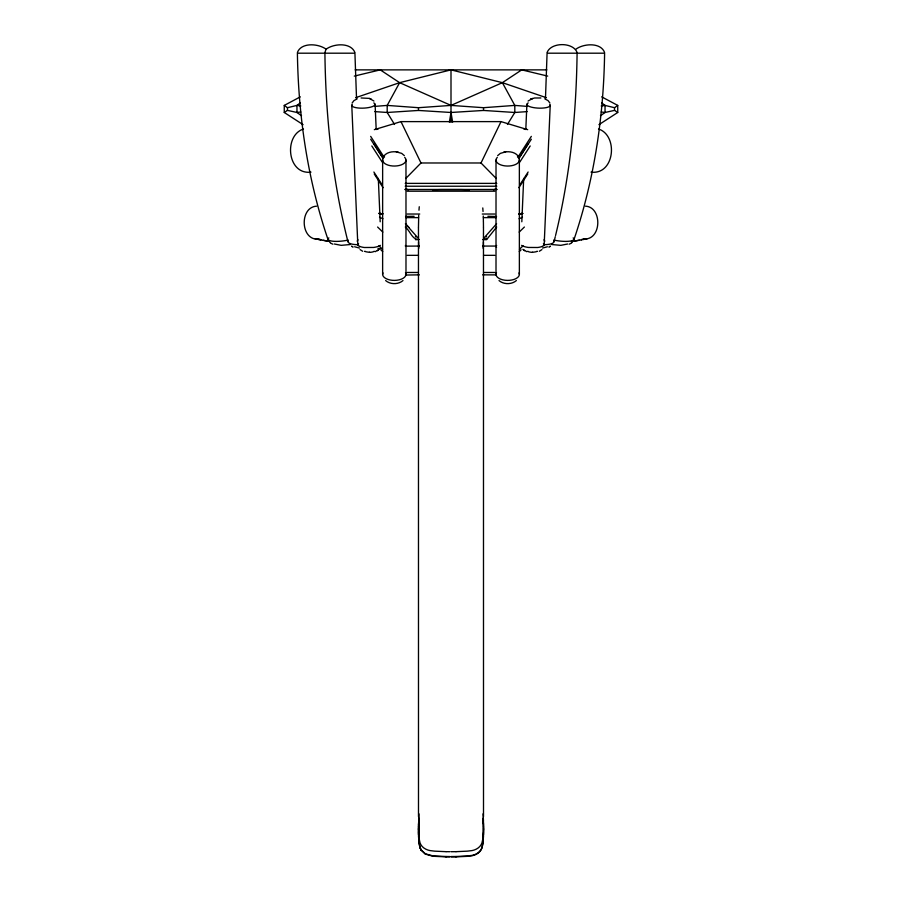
<?xml version="1.0" encoding="UTF-8"?>
<svg xmlns="http://www.w3.org/2000/svg" width="902" height="902" viewBox="0 0 902 902"><rect width="100%" height="100%" fill="white"/><g stroke="black" fill="none" stroke-linecap="round" stroke-linejoin="round"><path stroke-width="1.35" d="M382.628 274.377L382.64 160.105M418.483 829.434L418.494 831.926M483.517 829.863L483.506 831.497M496.01 274.377L496.021 160.105M418.483 829.761L418.483 828.994M418.46 227.89L418.46 233.787M483.472 233.787L483.472 227.89M418.46 227.732L418.708 215.319M418.483 829.321L418.494 828.566M483.472 233.945L483.416 239.909M483.449 830.528L483.438 820.222M418.494 828.893L418.494 828.137M483.506 831.926L483.517 829.434M445.983 851.668L435.001 851.172A57.931 57.029 0 0 1 432.092 850.834C426.274 850.507 420.264 847.001 419.565 840.743A31.953 31.457 0 0 1 419.092 837.969L418.968 813.841M483.506 832.445L483.506 831.689M418.505 828.453L418.562 824.597L418.517 826.683M483.495 832.862L483.506 832.118M483.495 828.036L483.404 823.605M483.495 833.29L483.495 832.535M483.483 833.707L483.495 832.952M483.404 240.09L483.258 245.57M483.472 834.136L483.483 833.38M483.461 834.553L483.472 833.798M483.461 834.97L483.461 834.215M577.088 53.195C576.322 114.486 570.098 175.856 555.564 235.49M483.461 834.643L483.427 836.075M483.438 830.629L482.92 837.981A31.942 31.446 0 0 1 482.446 840.743C481.724 846.989 475.737 850.53 469.908 850.834A57.92 57.029 0 0 1 466.999 851.172L456.017 851.668M418.573 824L418.562 824.721L418.596 823.594M483.427 835.737L483.337 838.059M418.596 823.921L418.607 823.199M483.235 246.246L483.145 248.264M483.404 836.131L483.359 837.665M521.818 221.791L523.69 178.449M418.607 823.526L418.686 821.609M525.81 129.538L526.892 104.384M544.177 244.724L550.22 105.32M418.629 823.12L418.742 820.752M545.473 98.656L547.074 53.195L604.599 53.195C603.686 116.335 594.362 179.543 574.022 239.436M483.314 838.465L483.337 837.732M483.314 838.127L483.269 839.266M418.708 821.53L418.765 820.38M483.292 838.578L483.201 840.066M418.979 210.211L419.261 206.738M418.765 820.696L418.799 819.997M483.235 839.356L483.179 840.45M418.799 820.324L418.821 819.625M418.821 819.941L418.855 819.253M483.179 840.112L483.066 841.577M418.855 819.568L418.968 818.125M483.145 840.484L482.92 842.615A31.942 31.908 0 0 1 482.446 845.422C481.758 851.702 475.794 855.355 469.908 855.66A57.92 57.863 0 0 1 466.999 856.009L456.017 856.505M418.889 819.196L418.934 818.497M483.032 841.611L482.92 842.953A31.942 31.942 0 0 1 482.446 845.772C481.747 852.04 475.794 855.716 469.908 856.021A57.92 57.92 0 0 1 466.999 856.359L456.017 856.866M449.365 122.142L451 112.479L483.528 110.45L514.805 112.479L527.163 111.611M297.401 52.485C301.291 42.157 318.462 43.533 326.062 49.17L324.923 52.463M547.108 52.474C551.111 42.044 573.176 41.977 577.077 52.463M554.11 241.499L555.271 236.685M405.742 178.517L420.986 162.98L481.014 162.98L501.016 121.612L527.693 129.662M352.107 103.031L353.945 100.607L357.181 98.87M546.285 97.675L502.38 82.668L451 69.871L399.62 82.668L387.195 105.41L387.195 112.479L394.546 124.453M357.158 241.184L357.97 239.763M507.454 124.453L514.805 112.479L514.805 105.41L502.38 82.668L521.739 69.871L547.706 76.106M518.447 156.35L531.334 136.371M519.112 157.692L528.222 143.576M519.214 158.03L531.334 139.224M519.778 162.112L530.196 145.955M519.778 184.955L528.11 172.023M518.887 187.695L527.76 173.962M496.63 245.445L496.213 246.066L482.649 246.066M567.651 243.991L560.818 245.344L551.55 244.521M484.273 237.666L496.607 223.764M486.088 237.079L486.618 236.437M379.122 249.347L375.164 251.726M496.686 227.033L486.595 239.661L483.258 239.661M497.656 155.618L500.306 153.396L505.65 151.863L503.914 152.156C508.807 151.153 514.783 151.818 518.075 155.978M383.925 155.978C387.217 151.818 393.193 151.153 398.086 152.156L396.35 151.863L401.694 153.396L404.344 155.618M519.18 232.096L524.389 227.033M541.91 249.595L539.317 251.275M528.087 101.024L532.53 98.487L530.793 99.073M519.293 251.557L521.097 249.854M547.39 246.776L542.542 248.05M402.991 280.567C398.278 284.649 390.352 284.649 385.628 280.567M516.372 280.567C511.648 284.649 503.722 284.649 499.009 280.567M326.141 49.182C333.785 43.488 350.81 42.214 354.892 52.474M575.938 49.17C583.538 43.533 600.709 42.157 604.599 52.485M571.451 242.92L572.263 242.266M519.056 218.746L522.483 217.269M300.287 102.884L296.961 105.41L287.467 107.699L284.265 105.41L300.321 96.852M377.442 250.733L378.423 249.989M600.461 115.76L605.039 112.479L614.533 110.371L617.735 112.479L598.917 124.679M601.194 105.985L605.039 105.41L614.533 107.699L617.735 105.41L601.679 96.852M405.426 246.359A9.279 4.679 -70.5 0 1 405.731 246.145L419.351 246.066M405.539 216.469L414.131 216.3M303.083 124.679L284.265 112.479L287.467 110.371L296.961 112.479L300.806 111.972M405.314 227.033C410.714 231.453 411.955 239.853 418.979 239.413M405.494 275.042L419.351 274.851M548.822 247.024L550.423 246.223M549.589 246.708L550.175 246.37M570.876 243.36L569.162 244.194M493.518 190.006L496.021 188.744M502.38 82.668L451 105.41L418.472 107.699L387.195 105.41L374.837 106.391M542.271 246.426L542.733 246.223A11.602 3.247 1.3 0 0 543.432 243.551M303.478 129.009C283.476 135.435 287.197 175.146 310.987 172.124M530.996 99.006L534.593 97.991L540.907 97.968M355.715 97.675L399.62 82.668L451 105.41L483.528 107.699L514.805 105.41L527.163 106.391M374.307 129.662L400.984 121.612L501.016 121.612M350.45 244.521L341.182 245.344L334.349 243.991M354.294 76.106L380.261 69.871L399.62 82.668M316.591 206.175C299.768 207.032 300.208 238.985 317.233 239.21M586.086 238.962L581.35 239.853M586.266 238.929C601.938 237.181 601.611 206.851 585.409 206.163M583.459 239.458L587.044 238.782L582.027 239.255M581.564 239.808L574.901 241.014M579.434 240.203L571.361 241.635M379.517 217.269L382.944 218.746M522.844 213.447L519.112 213.842L522.698 213.458M518.966 213.875L522.472 213.515L518.842 213.887M361.093 97.968L369.324 98.386L373.913 101.024M591.013 172.124C614.803 175.146 618.513 135.435 598.522 129.009M452.635 122.142L451 112.479L418.472 110.45L387.195 112.479L374.837 111.611M455.984 856.505L451 856.539M455.984 856.866L451 856.9M455.984 851.668L451 851.702M355.14 69.871L546.86 69.871M375.886 129.009L378.152 129.009M523.848 129.009L526.114 129.009M405.212 183.377L496.788 183.377M405.212 186.229L496.788 186.229M404.784 189.476L497.216 189.476M407.23 191.201L494.77 191.201M407.23 214.033L419.734 214.033M482.266 214.033L494.77 214.033M487.869 216.3L496.551 216.525M405.821 217.63L418.562 217.63M483.438 217.63L496.179 217.63M415.405 239.661L418.742 239.661M407.23 255.334L418.483 255.334M483.517 255.334L494.77 255.334M407.23 272.472L418.483 272.472M483.517 272.472L494.77 272.472M482.649 274.851L496.258 274.885M449.816 851.702L446.163 851.668M449.816 856.539L446.016 856.505M449.816 856.9L446.016 856.866M445.983 856.505L435.001 856.009A57.931 57.863 0 0 1 432.092 855.66L425.462 853.844L421.414 850.293M445.983 856.866L435.001 856.359A57.931 57.931 0 0 1 432.092 856.021L425.101 854.025L421.324 850.158M319.973 239.255L315.159 238.816M382.831 213.853L378.953 213.458L382.786 213.853L379.956 213.526M359.458 248.05L354.61 246.776M378.66 213.379L382.628 213.808M377.983 248.433L380.497 248.715M601.194 111.972L605.039 112.479L605.039 105.41L601.713 102.884M300.806 105.985L296.961 105.41L296.961 112.479L301.539 115.76M329.534 241.443L323.119 240.304M328.903 241.33L318.417 239.436M320.909 239.898L315.768 238.94M369.47 98.487L371.207 99.073M526.836 251.726L522.878 249.347M351.825 246.37L353.178 247.024M332.838 244.194L331.124 243.36M362.683 251.275L360.09 249.595M359.729 246.426L359.267 246.223A11.602 3.247 -1.3 0 1 358.568 243.551M544.819 98.87L548.055 100.607L549.893 103.031M405.979 188.744L408.482 190.006M351.577 246.223L352.411 246.708M523.577 249.989L524.558 250.733M329.737 242.266L330.549 242.92M377.611 227.033L382.82 232.096M380.903 249.854L382.707 251.557M481.014 162.98L496.258 178.517M409.068 227.53L405.393 223.764L417.727 237.666M415.382 236.437L415.912 237.079M405.37 245.445L405.787 246.066M374.24 173.962L383.113 187.695M370.666 136.371L383.553 156.35M373.778 143.576L382.888 157.692M370.666 139.224L382.786 158.03M371.804 145.955L382.222 162.112M373.89 172.023L382.222 184.955M421.324 850.507L420.569 848.635M544.03 239.763L544.842 241.184M421.234 850.361L420.501 848.478M400.984 121.612L420.986 162.98M420.433 848.669L420.309 848.004M420.377 848.511L420.253 847.846M420.253 848.196L419.588 845.524A31.953 31.92 0 0 1 419.092 842.615L418.968 841.6M327.978 239.436C307.638 179.543 298.314 116.335 297.401 53.195L354.926 53.195L356.527 98.656M420.039 847.542L419.937 846.877M419.757 846.561L419.565 845.76A31.953 31.953 0 0 1 419.092 842.953L418.799 839.728M347.89 241.499C332.41 179.983 325.656 116.55 324.912 53.195M483.032 813.841L483.438 820.155M483.032 818.441L483.145 819.568M483.032 818.125L483.111 819.196M418.934 841.566L418.686 838.127M483.145 819.253L483.235 820.696M482.784 207.934L483.044 211.496M483.168 819.625L483.201 820.324M483.235 820.38L483.292 821.53M418.765 839.694L418.72 838.634M483.258 820.809L483.393 823.526M483.314 821.609L483.337 822.331M418.663 837.721L418.686 838.465M418.663 838.059L418.573 835.737M483.359 822.41L483.371 823.131M418.799 248.264L418.46 233.945M418.641 837.665L418.596 836.131M375.108 104.384L376.19 129.538M378.31 178.449L380.182 221.791M351.78 105.32L357.823 244.724M483.393 823.199L483.404 823.921M483.258 216.006L483.404 221.588M483.427 824L483.483 826.683M418.573 836.064L418.539 834.632M418.539 834.215L418.539 834.97M418.528 833.798L418.539 834.553M418.517 833.369L418.528 834.124M483.416 221.937L483.472 227.732M418.505 832.952L418.517 833.707M483.495 826.784L483.506 828.374M418.505 832.535L418.505 833.279M418.505 828.036L418.494 826.683M418.494 832.106L418.505 832.862M418.494 831.689L418.494 832.445M483.506 828.137L483.506 828.893M483.506 828.566L483.506 829.333M418.494 831.497L418.483 829.863M483.506 829.006L483.517 829.761M617.735 105.41L617.735 112.479M614.533 107.699L614.533 110.371M519.36 160.105L519.372 274.377M483.528 107.699L483.528 110.45M483.472 241.837L483.506 816.648M451 69.871L451 122.244M418.472 107.699L418.472 110.45M418.46 241.826L418.494 816.648M405.979 160.105L405.99 274.377M287.467 107.699L287.467 110.371M284.265 105.41L284.265 112.479M348.273 240.079A15.154 3.676 -7.6 0 1 332.703 241.206A15.154 3.676 -7.6 0 1 328.835 237.891M554.132 241.353A15.142 4.611 6.6 0 1 543.613 244.679M573.165 237.891A15.154 3.676 7.6 0 1 569.297 241.206A15.154 3.676 7.6 0 1 553.727 240.079M358.387 244.679A15.142 4.611 -6.6 0 1 347.868 241.353M519.022 272.878A11.67 6.066 0 0 1 507.398 280.398A11.67 6.066 0 0 1 496.506 272.596M405.494 272.596A11.67 6.066 0 0 1 394.591 280.398A11.67 6.066 0 0 1 382.978 272.878M469.401 189.939A30.848 7.396 0 0 0 465.996 189.747L465.184 189.713A58.607 14.06 0 0 0 460.99 189.6L440.943 189.6A58.607 14.06 0 0 0 436.76 189.713L435.948 189.747A30.848 7.396 0 0 0 432.543 189.939M374.206 251.207A4.905 1.488 0.1 0 1 369.493 252.323M365.051 251.478A4.905 1.488 0.1 0 1 364.735 251.23M369.493 252.177A4.984 1.421 0.6 0 1 365.209 251.444M537.265 251.23A4.905 1.488 -0.1 0 1 536.949 251.478M532.507 252.323A4.905 1.488 -0.1 0 1 527.794 251.207M536.791 251.444A4.984 1.421 -0.6 0 1 532.507 252.177M519.484 249.279A318.925 86.333 -80.2 0 1 523.115 245.851M496.28 247.103A9.279 4.16 64.8 0 1 496.551 247.351M483.089 239.616A8.614 4.905 79.2 0 1 486.629 239.12M378.885 245.863A318.925 86.333 80.2 0 1 382.516 249.279M549.769 104.395A11.67 3.281 2.5 0 1 537.4 108.071A11.67 3.281 2.5 0 1 528.2 102.929M521.627 245.344A10.925 3.078 1.8 0 0 522.269 245.75L523.183 246.167A12.064 3.473 1.5 0 0 528.403 247.452L537.66 247.498A12.143 3.439 1.2 0 0 542.237 246.415M373.8 102.929A11.67 3.281 -2.5 0 1 364.6 108.071A11.67 3.281 -2.5 0 1 352.231 104.395M380.373 245.344A10.925 3.078 -1.8 0 1 379.731 245.75L378.817 246.167A12.064 3.473 -1.5 0 1 373.597 247.452L364.34 247.498A12.143 3.439 -1.2 0 1 359.763 246.415M404.682 157.376A11.67 5.942 0 0 1 401.367 164.84A11.67 5.942 0 0 1 386.349 164.446A11.67 5.942 0 0 1 384.545 156.858M517.455 156.858A11.67 5.942 0 0 1 515.651 164.446A11.67 5.942 0 0 1 500.633 164.84A11.67 5.942 0 0 1 497.318 157.376"/></g></svg>
